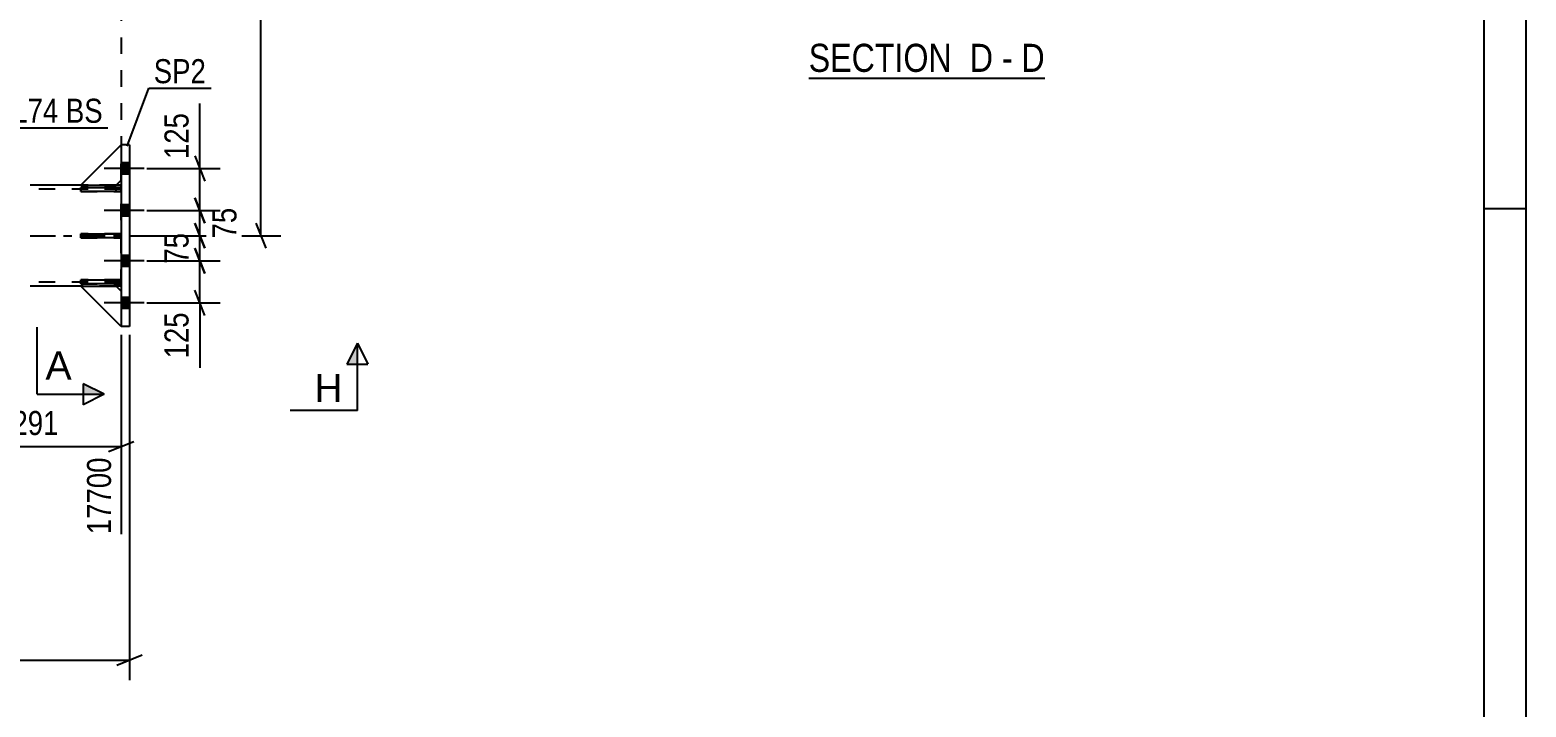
# Model space of a CAD drawing. Header units: millimetres. Extents: x -75 to 766, y -422 to 172.
# Drawn here: x 587.7 to 765.6, y -183.7 to -103.1 of the extents above; entities that cross this region are included whole.
import ezdxf

# ---------------------------------------------------------------- set-up
doc = ezdxf.new("R2010")
doc.units = ezdxf.units.MM
doc.linetypes.add('DXK_LINE_DOT2', pattern=[3.9198, 1.9599, -1.9599])
doc.linetypes.add('DXK_LINE_DOT3', pattern=[5.9187, 2.979, -0.9799, 0.9799, -0.9799])
doc.styles.add('Arial', font='ARIAL.TTF', dxfattribs={"height": 0.2})
doc.styles.add('Arial Narrow', font='ARIALN.TTF', dxfattribs={"height": 0.2})

# ---------------------------------------------------------------- blocks, each defined once
blk = doc.blocks.new('Unknown-386048478-15116')
at = {"color": 5, "linetype": 'Continuous'}
for p, q in [((765.64, -422.4), (765.64, 171.6)), ((760.64, -417.4), (760.64, 166.6)), ((765.64, -124.4), (760.64, -124.4))]:
    blk.add_line(p, q, dxfattribs=at)
blk = doc.blocks.new('Unknown-386048478-16 - 41086')
at = {"color": 6, "linetype": 'Continuous'}
blk.add_line((680.32, -108.85), (708.39, -108.85), dxfattribs=at)
at = {"color": 0, "linetype": 'Continuous'}
for points in [[(698.43, -108.1), (698.43, -104.6), (680.32, -104.6), (680.32, -108.1)], [(702.25, -108.1), (702.25, -104.6), (699.48, -104.6), (699.48, -108.1)], [(704.57, -108.1), (704.57, -104.6), (703.3, -104.6), (703.3, -108.1)], [(708.39, -108.1), (708.39, -104.6), (705.62, -104.6), (705.62, -108.1)]]:
    blk.add_wipeout(points, dxfattribs=at)
at = {"color": 7, "linetype": 'Continuous', "style": 'Arial Narrow'}
for s, p in [('SECTION ', (680.32, -108.1)), ('D', (699.48, -108.1)), ('D', (705.62, -108.1)), ('-', (703.3, -108.1))]:
    blk.add_text(s, height=3.34, dxfattribs=at).set_placement(p)
blk = doc.blocks.new('Part-386048478-1413 - 1175')
at = {"color": 2, "linetype": 'Continuous'}
for p, q in [((599.54, -116.8), (598.54, -116.8)), ((598.54, -116.8), (598.54, -138.4)), ((599.54, -116.8), (599.54, -138.4)), ((599.54, -138.4), (598.54, -138.4))]:
    blk.add_line(p, q, dxfattribs=at)
blk = doc.blocks.new('Part-386048478-21865 - 1175')
at = {"color": 2, "linetype": 'Continuous'}
for p, q in [((593.74, -121.86), (598.54, -121.86)), ((593.74, -122.34), (593.74, -121.86)), ((598.54, -122.34), (593.74, -122.34)), ((598.54, -121.86), (598.54, -122.34))]:
    blk.add_line(p, q, dxfattribs=at)
at = {"color": 7, "linetype": 'DXK_LINE_DOT2'}
blk.add_line((597.94, -122.34), (597.94, -121.86), dxfattribs=at)
blk = doc.blocks.new('Part-386048478-21867 - 1175')
at = {"color": 7, "linetype": 'DXK_LINE_DOT2'}
for p, q in [((598.54, -127.36), (593.74, -127.36)), ((593.74, -127.36), (593.74, -127.84)), ((593.74, -127.84), (598.54, -127.84)), ((597.94, -127.84), (597.94, -127.36)), ((598.54, -127.84), (598.54, -127.36))]:
    blk.add_line(p, q, dxfattribs=at)
blk = doc.blocks.new('Part-386048478-21868 - 1175')
at = {"color": 7, "linetype": 'DXK_LINE_DOT2'}
for p, q in [((598.54, -121.86), (593.74, -121.86)), ((593.74, -121.86), (593.74, -122.34)), ((593.74, -122.34), (598.54, -122.34)), ((597.94, -122.34), (597.94, -121.86)), ((598.54, -122.34), (598.54, -121.86))]:
    blk.add_line(p, q, dxfattribs=at)
blk = doc.blocks.new('Part-386048478-1444 - 1175')
at = {"color": 2, "linetype": 'Continuous'}
for p, q in [((593.74, -121.6), (587.74, -121.6)), ((598.54, -121.6), (597.94, -121.6)), ((593.74, -133.6), (587.74, -133.6)), ((598.54, -133.6), (597.94, -133.6))]:
    blk.add_line(p, q, dxfattribs=at)
at = {"color": 7, "linetype": 'DXK_LINE_DOT2'}
for p, q in [((598.54, -121.6), (587.74, -121.6)), ((598.54, -122.08), (587.74, -122.08)), ((597.94, -121.6), (593.74, -121.6)), ((598.54, -133.6), (598.54, -121.6)), ((598.54, -133.12), (587.74, -133.12)), ((597.94, -133.6), (593.74, -133.6))]:
    blk.add_line(p, q, dxfattribs=at)
at = {"color": 7, "linetype": 'DXK_LINE_DOT3'}
blk.add_line((587.74, -127.6), (600.54, -127.6), dxfattribs=at)
blk = doc.blocks.new('Bolt-386048478-1526 - 1175')
at = {"linetype": 'Continuous'}
for points in [[(598.54, -118.94), (598.54, -120.26), (599.54, -120.26), (599.54, -118.94)], [(598.54, -118.94), (598.54, -120.26), (599.54, -120.26), (599.54, -118.94)], [(598.54, -118.94), (598.54, -120.26), (599.54, -120.26), (599.54, -118.94)], [(598.54, -123.94), (598.54, -125.26), (599.54, -125.26), (599.54, -123.94)], [(598.54, -123.94), (598.54, -125.26), (599.54, -125.26), (599.54, -123.94)], [(598.54, -129.94), (598.54, -131.26), (599.54, -131.26), (599.54, -129.94)], [(598.54, -129.94), (598.54, -131.26), (599.54, -131.26), (599.54, -129.94)], [(598.54, -134.94), (598.54, -136.26), (599.54, -136.26), (599.54, -134.94)], [(598.54, -134.94), (598.54, -136.26), (599.54, -136.26), (599.54, -134.94)], [(598.54, -134.94), (598.54, -136.26), (599.54, -136.26), (599.54, -134.94)]]:
    blk.add_hatch(color=1, dxfattribs=at).paths.add_polyline_path(points)
at = {"color": 1, "linetype": 'Continuous'}
for p, q in [((599.54, -118.94), (598.54, -118.94)), ((599.54, -118.94), (598.54, -118.94)), ((599.54, -118.94), (598.54, -118.94)), ((601.3, -119.6), (596.54, -119.6)), ((601.3, -119.6), (596.54, -119.6)), ((601.3, -119.6), (596.54, -119.6)), ((599.54, -120.26), (598.54, -120.26)), ((599.54, -120.26), (598.54, -120.26)), ((599.54, -120.26), (598.54, -120.26)), ((599.54, -123.94), (598.54, -123.94)), ((599.54, -123.94), (598.54, -123.94)), ((601.3, -124.6), (596.54, -124.6)), ((601.3, -124.6), (596.54, -124.6)), ((599.54, -125.26), (598.54, -125.26)), ((599.54, -125.26), (598.54, -125.26)), ((601.3, -130.6), (596.54, -130.6)), ((601.3, -130.6), (596.54, -130.6)), ((599.54, -129.94), (598.54, -129.94)), ((599.54, -129.94), (598.54, -129.94)), ((599.54, -131.26), (598.54, -131.26)), ((599.54, -131.26), (598.54, -131.26)), ((599.54, -134.94), (598.54, -134.94)), ((599.54, -134.94), (598.54, -134.94)), ((599.54, -134.94), (598.54, -134.94)), ((601.3, -135.6), (596.54, -135.6)), ((601.3, -135.6), (596.54, -135.6)), ((601.3, -135.6), (596.54, -135.6)), ((599.54, -136.26), (598.54, -136.26)), ((599.54, -136.26), (598.54, -136.26)), ((599.54, -136.26), (598.54, -136.26))]:
    blk.add_line(p, q, dxfattribs=at)
blk = doc.blocks.new('Part-386048478-21864 - 1175')
at = {"color": 2, "linetype": 'Continuous'}
for p, q in [((593.74, -127.36), (598.54, -127.36)), ((593.74, -127.84), (593.74, -127.36)), ((598.54, -127.84), (593.74, -127.84)), ((598.54, -127.36), (598.54, -127.84))]:
    blk.add_line(p, q, dxfattribs=at)
at = {"color": 7, "linetype": 'DXK_LINE_DOT2'}
blk.add_line((597.94, -127.84), (597.94, -127.36), dxfattribs=at)
blk = doc.blocks.new('Part-386048478-21866 - 1175')
at = {"color": 2, "linetype": 'Continuous'}
for p, q in [((593.74, -132.86), (598.54, -132.86)), ((593.74, -133.34), (593.74, -132.86)), ((598.54, -133.34), (593.74, -133.34)), ((598.54, -132.86), (598.54, -133.34))]:
    blk.add_line(p, q, dxfattribs=at)
at = {"color": 7, "linetype": 'DXK_LINE_DOT2'}
blk.add_line((597.94, -133.34), (597.94, -132.86), dxfattribs=at)
blk = doc.blocks.new('Part-386048478-21869 - 1175')
at = {"color": 7, "linetype": 'DXK_LINE_DOT2'}
for p, q in [((598.54, -132.86), (593.74, -132.86)), ((593.74, -132.86), (593.74, -133.34)), ((593.74, -133.34), (598.54, -133.34)), ((597.94, -133.34), (597.94, -132.86)), ((598.54, -133.34), (598.54, -132.86))]:
    blk.add_line(p, q, dxfattribs=at)
blk = doc.blocks.new('Part-386048478-21870 - 1175')
at = {"color": 7, "linetype": 'DXK_LINE_DOT2'}
for p, q in [((593.74, -133.6), (597.94, -133.6)), ((598.54, -138.4), (593.74, -133.6)), ((597.94, -133.6), (598.54, -134.2)), ((598.54, -134.2), (598.54, -138.4))]:
    blk.add_line(p, q, dxfattribs=at)
blk = doc.blocks.new('Part-386048478-21871 - 1175')
at = {"color": 2, "linetype": 'Continuous'}
for p, q in [((598.54, -138.4), (593.74, -133.6)), ((593.74, -133.6), (597.94, -133.6)), ((597.94, -133.6), (598.54, -134.2))]:
    blk.add_line(p, q, dxfattribs=at)
at = {"color": 7, "linetype": 'DXK_LINE_DOT2'}
blk.add_line((598.54, -134.2), (598.54, -138.4), dxfattribs=at)
blk = doc.blocks.new('Part-386048478-21872 - 1175')
at = {"color": 7, "linetype": 'DXK_LINE_DOT2'}
for p, q in [((598.54, -116.8), (593.74, -121.6)), ((598.54, -121), (598.54, -116.8)), ((597.94, -121.6), (598.54, -121)), ((593.74, -121.6), (597.94, -121.6))]:
    blk.add_line(p, q, dxfattribs=at)
blk = doc.blocks.new('Part-386048478-21873 - 1175')
at = {"color": 2, "linetype": 'Continuous'}
for p, q in [((598.54, -116.8), (593.74, -121.6)), ((597.94, -121.6), (598.54, -121)), ((593.74, -121.6), (597.94, -121.6))]:
    blk.add_line(p, q, dxfattribs=at)
at = {"color": 7, "linetype": 'DXK_LINE_DOT2'}
blk.add_line((598.54, -121), (598.54, -116.8), dxfattribs=at)
blk = doc.blocks.new('Line-386048478-18287 - 1175')
at = {"color": 1, "linetype": 'DXK_LINE_DOT2'}
blk.add_line((598.54, -6), (598.54, -116.8), dxfattribs=at)
blk = doc.blocks.new('StraightDimension-386048478-60745 - 1175')
at = {"color": 7, "linetype": 'Continuous'}
for p, q in [((607.31, -126.1), (608.51, -129.1)), ((599.54, -127.6), (610.31, -127.6)), ((607.91, -130.6), (607.91, -127.6)), ((608.51, -132.1), (607.31, -129.1)), ((601.58, -130.6), (610.31, -130.6))]:
    blk.add_line(p, q, dxfattribs=at)
at = {"color": 0}
blk.add_wipeout([(607.16, -126.67), (602.96, -126.67), (602.96, -131.53), (607.16, -131.53)], dxfattribs=at)
at = {"color": 3, "style": 'Arial Narrow'}
blk.add_text('75', height=2.863, rotation=90.0002, dxfattribs=at).set_placement((606.56, -130.93))
blk = doc.blocks.new('StraightDimension-386048478-54152 - 1175')
at = {"color": 7, "linetype": 'Continuous'}
for p, q in [((599.54, -139.4), (599.54, -180.51)), ((598.04, -178.71), (601.04, -177.51)), ((-41, -178.11), (599.54, -178.11))]:
    blk.add_line(p, q, dxfattribs=at)
blk = doc.blocks.new('StraightDimension-386048478-29492 - 1175')
at = {"color": 7, "linetype": 'Continuous'}
for p, q in [((576.36, -122.6), (576.36, -163.13)), ((598.54, -139.4), (598.54, -163.13)), ((577.86, -152.08), (574.86, -153.28)), ((576.36, -152.68), (598.54, -152.68)), ((597.04, -153.28), (600.04, -152.08))]:
    blk.add_line(p, q, dxfattribs=at)
at = {"color": 0}
blk.add_wipeout([(591.71, -151.93), (591.71, -147.73), (583.19, -147.73), (583.19, -151.93)], dxfattribs=at)
at = {"color": 0, "linetype": 'Continuous'}
blk.add_wipeout([(597.94, -153.38), (593.74, -153.38), (593.74, -163.73), (597.94, -163.73)], dxfattribs=at)
at = {"color": 3, "style": 'Arial Narrow'}
blk.add_text('2291', height=2.863, dxfattribs=at).set_placement((583.79, -151.33))
at = {"color": 3, "linetype": 'Continuous', "style": 'Arial Narrow'}
blk.add_text('17700', height=2.863, rotation=90.0002, dxfattribs=at).set_placement((597.34, -163.13))
blk = doc.blocks.new('StraightDimension-386048478-44743 - 1175')
at = {"color": 7, "linetype": 'Continuous'}
for p, q in [((600.54, 0), (617.55, 0)), ((615.75, -1.5), (614.55, 1.5)), ((615.15, -127.6), (615.15, 0)), ((614.55, -126.1), (615.75, -129.1)), ((600.54, -127.6), (617.55, -127.6))]:
    blk.add_line(p, q, dxfattribs=at)
at = {"color": 0}
blk.add_wipeout([(614.4, -59.54), (610.2, -59.54), (610.2, -68.06), (614.4, -68.06)], dxfattribs=at)
at = {"color": 3, "style": 'Arial Narrow'}
blk.add_text('3190', height=2.863, rotation=90.0002, dxfattribs=at).set_placement((613.8, -67.46))
blk = doc.blocks.new('StraightDimension-386048478-60744 - 1175')
at = {"color": 7, "linetype": 'Continuous'}
for p, q in [((607.31, -123.1), (608.51, -126.1)), ((601.58, -124.6), (610.76, -124.6)), ((608.51, -129.1), (607.31, -126.1)), ((607.91, -127.6), (607.91, -124.6)), ((599.54, -127.6), (610.76, -127.6))]:
    blk.add_line(p, q, dxfattribs=at)
at = {"color": 0}
blk.add_wipeout([(612.86, -123.67), (608.66, -123.67), (608.66, -128.53), (612.86, -128.53)], dxfattribs=at)
at = {"color": 3, "style": 'Arial Narrow'}
blk.add_text('75', height=2.863, rotation=90.0002, dxfattribs=at).set_placement((612.26, -127.93))
blk = doc.blocks.new('StraightDimension-386048478-60743 - 1175')
at = {"color": 7, "linetype": 'Continuous'}
for p, q in [((607.31, -118.1), (608.51, -121.1)), ((601.58, -119.6), (610.31, -119.6)), ((607.91, -124.6), (607.91, -119.6)), ((608.51, -126.1), (607.31, -123.1)), ((601.58, -124.6), (610.31, -124.6))]:
    blk.add_line(p, q, dxfattribs=at)
at = {"color": 0}
blk.add_wipeout([(607.16, -112.39), (602.96, -112.39), (602.96, -119.08), (607.16, -119.08)], dxfattribs=at)
at = {"color": 7, "linetype": 'Continuous'}
blk.add_line((607.91, -119.6), (607.91, -111.87), dxfattribs=at)
blk.add_line((607.91, -119.6), (607.91, -111.87), dxfattribs=at)
at = {"color": 3, "style": 'Arial Narrow'}
blk.add_text('125', height=2.863, rotation=90.0002, dxfattribs=at).set_placement((606.56, -118.48))
blk = doc.blocks.new('StraightDimension-386048478-60746 - 1175')
at = {"color": 7, "linetype": 'Continuous'}
for p, q in [((607.31, -129.1), (608.51, -132.1)), ((601.58, -130.6), (610.31, -130.6)), ((607.91, -135.6), (607.91, -130.6)), ((608.51, -137.1), (607.31, -134.1)), ((601.58, -135.6), (610.31, -135.6))]:
    blk.add_line(p, q, dxfattribs=at)
at = {"color": 0}
blk.add_wipeout([(607.16, -136.13), (602.96, -136.13), (602.96, -142.81), (607.16, -142.81)], dxfattribs=at)
at = {"color": 7, "linetype": 'Continuous'}
blk.add_line((607.91, -135.6), (607.91, -143.33), dxfattribs=at)
blk.add_line((607.91, -135.6), (607.91, -143.33), dxfattribs=at)
at = {"color": 3, "style": 'Arial Narrow'}
blk.add_text('125', height=2.863, rotation=90.0002, dxfattribs=at).set_placement((606.56, -142.21))
blk = doc.blocks.new('MarkSet-386048478-37505 - 1175')
at = {"color": 0}
for points in [[(591.07, -114.16), (591.07, -111.16), (583.4, -111.16), (583.4, -114.16)], [(596.35, -114.16), (596.35, -111.16), (591.97, -111.16), (591.97, -114.16)]]:
    blk.add_wipeout(points, dxfattribs=at)
for points in [[(591.07, -114.16), (591.07, -111.16), (583.4, -111.16), (583.4, -114.16)], [(596.35, -114.16), (596.35, -111.16), (591.97, -111.16), (591.97, -114.16)]]:
    blk.add_wipeout(points, dxfattribs=at)
at = {"color": 30, "linetype": 'Continuous'}
for p, q in [((581.46, -119.23), (582.8, -114.76)), ((582.8, -114.76), (596.95, -114.76))]:
    blk.add_line(p, q, dxfattribs=at)
at = {"color": 3, "style": 'Arial Narrow'}
for s, p in [('PL74', (583.4, -114.16)), ('BS', (591.97, -114.16))]:
    blk.add_text(s, height=2.863, dxfattribs=at).set_placement(p)
blk = doc.blocks.new('Mark-386048478-41058 - 1175')
at = {"color": 0}
blk.add_wipeout([(608.63, -109.45), (608.63, -106.45), (602.42, -106.45), (602.42, -109.45)], dxfattribs=at)
blk.add_wipeout([(608.63, -109.45), (608.63, -106.45), (602.42, -106.45), (602.42, -109.45)], dxfattribs=at)
at = {"color": 30, "linetype": 'Continuous'}
for p, q in [((599.25, -116.93), (601.82, -110.05)), ((601.82, -110.05), (609.23, -110.05))]:
    blk.add_line(p, q, dxfattribs=at)
at = {"color": 3, "style": 'Arial Narrow'}
blk.add_text('SP2', height=2.863, dxfattribs=at).set_placement((602.42, -109.45))
blk = doc.blocks.new('SectionMark-386048478-44740 - 1175')
at = {"linetype": 'Continuous'}
for points in [[(594.04, -91.83), (594.04, -90.58), (596.54, -90.58)], [(594.04, -146.47), (594.04, -145.22), (596.54, -146.47)]]:
    blk.add_hatch(color=6, dxfattribs=at).paths.add_polyline_path(points)
at = {"color": 6, "linetype": 'Continuous'}
for p, q in [((588.54, -90.58), (588.54, -98.58)), ((588.54, -90.58), (596.54, -90.58)), ((594.04, -91.83), (594.04, -89.33)), ((594.04, -89.33), (596.54, -90.58)), ((596.54, -90.58), (594.04, -91.83)), ((588.54, -146.47), (588.54, -138.47)), ((596.54, -146.47), (594.04, -145.22)), ((594.04, -145.22), (594.04, -147.72)), ((588.54, -146.47), (596.54, -146.47)), ((596.54, -146.47), (594.04, -147.72))]:
    blk.add_line(p, q, dxfattribs=at)
at = {"color": 0, "linetype": 'Continuous'}
for points in [[(592.65, -95.83), (592.65, -92.33), (589.54, -92.33), (589.54, -95.83)], [(592.65, -144.72), (592.65, -141.22), (589.54, -141.22), (589.54, -144.72)]]:
    blk.add_wipeout(points, dxfattribs=at)
at = {"color": 3, "linetype": 'Continuous', "style": 'Arial'}
for p in [(589.54, -95.83), (589.54, -144.72)]:
    blk.add_text('A', height=3.34, dxfattribs=at).set_placement(p)
blk = doc.blocks.new('SectionMark-386048478-48611 - 1175')
at = {"linetype": 'Continuous'}
blk.add_hatch(color=6, dxfattribs=at).paths.add_polyline_path([(626.64, -142.9), (625.39, -142.9), (626.64, -140.4)])
at = {"color": 6, "linetype": 'Continuous'}
for p, q in [((626.64, -140.4), (625.39, -142.9)), ((626.64, -148.4), (626.64, -140.4)), ((626.64, -140.4), (627.89, -142.9)), ((625.39, -142.9), (627.89, -142.9)), ((626.64, -148.4), (618.64, -148.4))]:
    blk.add_line(p, q, dxfattribs=at)
at = {"color": 0, "linetype": 'Continuous'}
blk.add_wipeout([(624.89, -147.4), (624.89, -143.9), (621.52, -143.9), (621.52, -147.4)], dxfattribs=at)
at = {"color": 3, "linetype": 'Continuous', "style": 'Arial'}
blk.add_text('H', height=3.34, dxfattribs=at).set_placement((621.52, -147.4))

msp = doc.modelspace()

# ---------------------------------------------------------------- block references
for name in ['Unknown-386048478-15116', 'Line-386048478-18287 - 1175', 'Part-386048478-21872 - 1175', 'Part-386048478-21873 - 1175', 'Part-386048478-1413 - 1175', 'Bolt-386048478-1526 - 1175', 'Part-386048478-1444 - 1175', 'Part-386048478-21865 - 1175', 'Part-386048478-21868 - 1175', 'Part-386048478-21867 - 1175', 'Part-386048478-21864 - 1175', 'Part-386048478-21866 - 1175', 'Part-386048478-21869 - 1175', 'Part-386048478-21870 - 1175', 'Part-386048478-21871 - 1175']:
    msp.add_blockref(name, (0, 0))

# ---------------------------------------------------------------- next in the draw order: block references
for name in ['Unknown-386048478-16 - 41086', 'MarkSet-386048478-37505 - 1175', 'StraightDimension-386048478-60745 - 1175', 'StraightDimension-386048478-54152 - 1175']:
    msp.add_blockref(name, (0, 0))

# ---------------------------------------------------------------- next in the draw order: block references
msp.add_blockref('StraightDimension-386048478-29492 - 1175', (0, 0))

# ---------------------------------------------------------------- next in the draw order: block references
for name in ['StraightDimension-386048478-44743 - 1175', 'SectionMark-386048478-44740 - 1175']:
    msp.add_blockref(name, (0, 0))

# ---------------------------------------------------------------- next in the draw order: block references
msp.add_blockref('StraightDimension-386048478-60744 - 1175', (0, 0))

# ---------------------------------------------------------------- next in the draw order: block references
for name in ['StraightDimension-386048478-60743 - 1175', 'StraightDimension-386048478-60746 - 1175']:
    msp.add_blockref(name, (0, 0))

# ---------------------------------------------------------------- next in the draw order: block references
for name in ['Mark-386048478-41058 - 1175', 'SectionMark-386048478-48611 - 1175']:
    msp.add_blockref(name, (0, 0))

doc.saveas('drawing.dxf')
